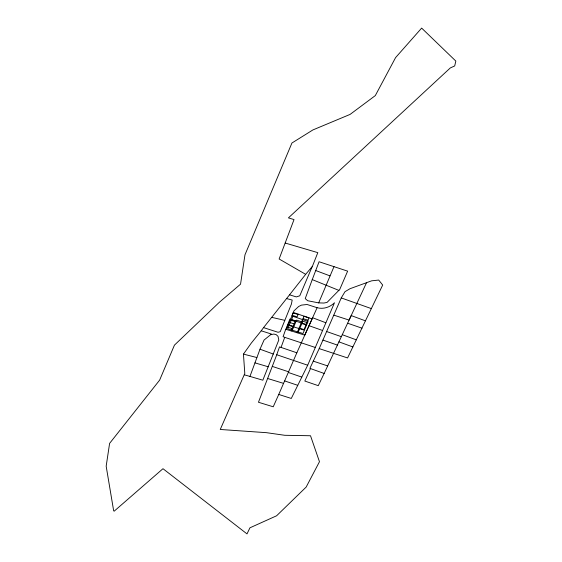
<?xml version="1.0" encoding="UTF-8"?>
<svg xmlns="http://www.w3.org/2000/svg" width="562" height="562" viewBox="0 0 562 562"><rect width="100%" height="100%" fill="white"/><g stroke="black" fill="none" stroke-linecap="round" stroke-linejoin="round"><path stroke-width="0.84" d="M276.764 354.748L279.511 346.894L296.841 352.788L317.116 307.709C323.41 309.423 329.929 307.302 334.488 302.742L307.688 365.223L291.285 398.458L278.745 394.447L273.23 406.79L258.457 402.252L276.764 354.748L307.688 365.223M244.294 374.805L249.95 376.421L260.002 349.213L264.042 340.059L271.439 334.053L261.225 330.8L251.242 343.157L243.444 354.109L244.8 373.484L220.255 429.473L266.451 432.67L284.744 435.29L310.512 435.747L319.469 461.718L306.164 487.064L276.602 515.783L249.942 527.809L247.006 533.9L162.98 468.701L114.142 511.202L113.65 510.739L106.169 466.2L109.597 443.397L159.636 380.123L174.431 345.145L219.356 302.272L240.543 284.168L244.976 254.811L291.931 143.015L312.901 129.934L350.091 114.402L375.304 95.603L395.578 57.619L421.648 28.1L455.831 61.075L454.7 65.937L450.317 67.932L288.418 217.873L294.024 219.58L279.131 258.991L305.665 274.333L312.353 266.458L317.811 252.647L285.208 243.03M285.833 329.297L289.873 319.09L295.457 320.754L291.165 330.934M281.063 347.372L284.723 337.341L315.38 347.499M312.254 279.602L305.229 298.598L307.681 300.733L318.689 302.89L323.902 303.044L327.063 302.405L339.722 289.486L347.639 271.144L319.068 261.752L312.254 279.602L338.97 290.421M249.95 376.421L262.833 380.2L278.794 340.01L278.021 336.336L276.139 334.615L273.827 334.06L270.863 334.657M290.547 319.244L293.94 310.891L298.654 306.487L301.471 305.117L307.077 304.485L317.116 307.709M286.606 298.577L292.184 300.052L291.383 304.147L280.241 331.699L278.042 332.268L263.543 327.618L261.225 330.8M296.841 352.788L278.745 394.447M334.018 266.599L318.689 302.89M286.22 329.395L290.175 320.003L295.127 321.527M292.156 315.31L293.146 312.964L298.092 314.488M298.232 314.165L297.108 316.835L292.1 315.296M292.317 330.231L296.588 320.094L302.454 322.096L298.26 332.058M297.108 332.76L304.098 316.167M319.202 348.609L341.253 297.916L345.005 291.678L350.007 288.713L371.644 280.824L378.704 280.059L382.687 285.046L347.569 357.945L319.202 348.609L309.894 368.363L324.155 373.456L366.431 282.925M312.135 266.781L299.757 295.816L296.307 296.905L289.549 294.825L263.543 327.618M284.723 337.341L283.093 336.708L285.735 329.269L304.766 335.121L312.114 318.9L293.209 312.451M310.47 368.623L304.836 381.057L318.268 385.665L324.155 373.456M289.549 294.825L305.665 274.333M271.875 317.397L284.758 320.333M243.444 354.109L256.862 357.537M254.972 362.876L268.348 366.817M304.035 316.315L308.988 317.832L303.852 330.027L289.065 325.475M303.044 318.661L307.997 320.185M302.054 321.007L307.007 322.532M291.439 319.841L306.227 324.393M301.07 323.354L306.016 324.878M289.191 322.356L294.137 323.874M288.201 324.703L293.153 326.227M299.089 328.053L304.042 329.571M287.21 327.049L292.163 328.573M267.667 378.5L283.599 383.396M333.969 315.198L349.107 320.094L351.215 315.577L365.441 320.853M272.317 366.41L288.728 371.833M313.182 361.106L327.639 365.918M284.723 380.945L297.727 385.321M288.404 372.494L301.787 377.102M347.745 323.255L362.019 328.201M322.953 340.08L337.383 345.082M371.447 308.643L341.253 297.916M326.81 331.587L341.331 336.68M309.086 325.721L322.511 330.463M260.002 349.213L273.378 354.046M338.921 341.851L352.852 346.944M342.3 334.706L356.273 339.841M315.781 270.554L329.957 275.865M312.605 317.741L325.812 322.75M292.928 316.301L287.667 328.798L303.002 333.519L308.074 321.464L292.928 316.301"/></g></svg>
